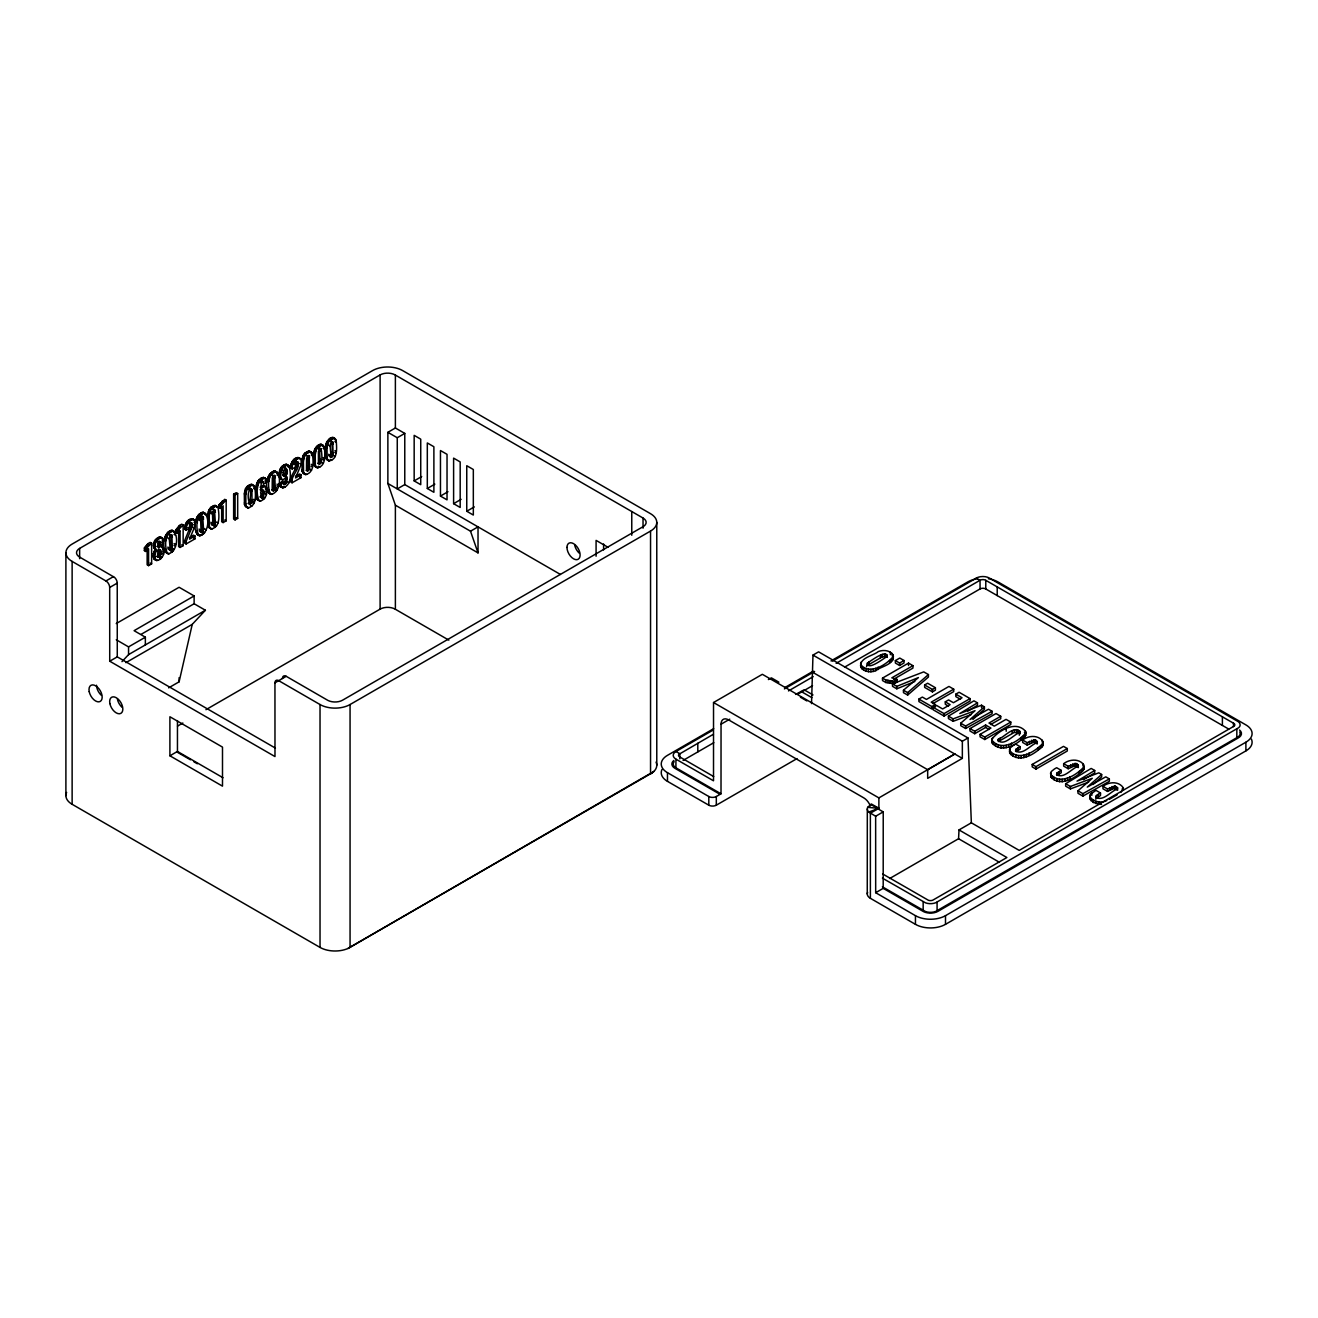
<?xml version="1.0" encoding="UTF-8"?>
<svg xmlns="http://www.w3.org/2000/svg" width="1318" height="1318" viewBox="0 0 1318 1318"><rect width="100%" height="100%" fill="white"/><g stroke="black" fill="none" stroke-linecap="round" stroke-linejoin="round"><path stroke-width="1.5" d="M121.981 661.652L128.554 654.618L128.554 646.891L116.281 639.774M145.359 644.914L145.359 637.187L134.09 630.679L194.125 595.934L179.1 587.268L116.231 623.562M125.885 662.657L192.247 624.353L205.394 610.25L194.125 603.743L194.125 595.934M448.845 640.136L395.384 609.278L395.384 505.189L387.871 483.492L387.871 432.32L395.384 427.988L404.774 433.408L404.774 484.579L397.262 488.929L397.262 437.741L387.871 432.32M414.165 480.905L414.165 435.352L420.739 439.158L420.739 484.694L414.165 480.905L421.694 476.556M631.767 535.273L631.767 511.549M643.036 528.221L643.036 518.04L395.136 374.922A10.626 6.129 0 0 0 380.111 374.922L79.755 548.337A10.626 6.129 0 0 0 79.64 557.086L114.452 577.317A5.305 3.064 60 0 1 117.236 583.116L117.269 656.875L275.396 748.097M797.028 758.591L716.317 805.183A5.305 3.064 0 0 1 708.804 805.183L708.804 796.517L667.468 772.678A21.253 12.257 0 0 1 667.468 755.346L713.681 728.656M832.383 661.191L976.292 578.091L980.048 580.266A3.987 2.306 0 0 1 985.683 580.266L1234.076 723.549A3.954 2.29 0 0 1 1234.258 726.037L1019.226 850.407L971.35 822.811L968.005 737.981L962.354 741.227L962.338 758.361L927.674 778.361L927.674 769.696L762.348 674.305L713.532 702.527L713.516 780.8L675.92 759.135A9.292 5.371 0 0 1 675.92 751.54L713.335 729.941M716.317 805.183L716.317 796.517L721.012 793.798L721.045 724.208L729.76 719.167M867.26 893.95L867.31 808.955M927.674 769.696L878.875 797.901L878.875 808.313L870.374 813.206L870.391 898.316L915.45 924.346A21.253 12.257 0 0 0 945.5 924.346L1245.889 750.898A21.253 12.257 0 0 0 1251.375 739.052M988.368 578.717A21.253 12.257 0 0 1 997.891 581.881L1245.872 724.884A21.253 12.257 0 0 1 1245.889 742.215L945.5 915.664A21.253 12.257 0 0 1 915.45 915.664L875.679 892.714L883.192 888.348L883.225 811.872L877.953 808.84M811.526 703.614L812.975 655.095L818.61 651.85L968.005 737.981M263.485 481.844L261.326 482.816L260.635 489.505L263.04 486.836L266.071 486.754C268.229 491.729 266.318 499.127 260.75 500.939L257.208 499.588C254.951 492.619 254.11 479.686 263.32 477.413C266.944 477.627 268.378 483.459 263.765 483.739L261.574 480.757L263.485 481.844L263.765 483.739M260.75 500.939L258.657 500.428C256.4 493.459 255.56 480.51 264.786 478.253L265.626 478.5M889.683 878.513L958.565 838.726L959.01 829.928L971.35 822.811M161.801 537.991L160.351 536.937C155.079 537.184 150.73 545.85 155.343 549.178L153.349 553.56L153.316 556.987L154.239 559.244L156.578 560.512C162.724 560.397 167.254 549.721 161.29 546.525L161.966 547.217M286.5 464.282L288.856 465.616C291.113 472.569 291.937 485.601 282.727 487.858L279.811 486.078L279.35 483.492L282.266 481.531L283.716 482.355C285.083 488.187 288.263 478.829 286.846 476.589L283.156 479.818L279.976 478.434C277.587 473.277 280.141 464.776 286.5 464.282L288.378 467.182M283.156 479.818L281.426 479.274C279.037 474.118 281.591 465.616 287.95 465.122L288.856 465.616M282.266 481.531C282.497 486.622 286.813 480.493 285.396 478.236L286.846 479.077M192.066 523.197L189.858 524.317L189.182 528.419L186.167 530.149L184.718 529.309C184.158 524.63 187.601 518.089 192.873 518.913L195.196 520.972L195.163 525.553L189.578 539.144L195.015 535.998L195.015 538.831L186.102 543.972L184.652 543.131L184.652 540.644L190.698 525.948L190.616 522.356L192.346 523.79L192.148 526.788L186.102 541.467L186.102 543.972M186.167 530.149C185.607 525.454 189.051 518.93 194.323 519.753L195.196 520.972M298.066 462.008L295.842 463.129L295.166 467.231L292.151 468.961L290.701 468.121C290.141 463.425 293.584 456.901 298.856 457.725L301.179 459.768L301.147 464.364L295.562 477.94L300.998 474.809L300.998 477.643L292.085 482.783L290.635 481.943C289.565 474.908 299.071 467.643 296.155 460.971C303.272 466.111 289.927 476.193 292.085 482.783M292.151 468.961C291.591 464.266 295.034 457.741 300.306 458.565L301.179 459.768M158.687 557.283L157.237 556.443L159.445 553.494L158.934 549.211L160.384 550.034C162.13 552.39 160.483 559.524 156.793 556.328M169.281 538.881L169.808 535.981L171.884 534.779L172.312 547.547L170.269 550.265L169.281 538.881L167.831 538.041M201.094 532.11L200.616 519.374L202.708 516.623L203.549 529.523L202.082 532.011L199.644 531.269L201.506 532.225M212.906 525.289L212.429 512.554L214.504 509.802L215.361 522.702L213.895 525.207L211.457 524.449L213.318 525.421M261.722 497.759C259.135 496.935 264.275 493.229 262.315 490.197L263.765 491.037C264.424 493.41 263.419 499.917 259.844 496.837M283.7 473.08C282.991 466.621 289.087 467.989 286.846 474.068L284.177 476.21L283.7 473.08L282.25 472.239M330.126 446.028L330.653 443.112L332.729 441.909L333.141 454.694L331.115 457.412L330.126 446.028L328.676 445.187M168.259 553.824C160.73 549.59 162.872 531.961 172.048 530.248C179.528 534.498 177.37 552.077 168.259 553.824L167.353 553.428C164.684 546.673 164.091 532.966 173.498 531.088L174.388 531.484M203.285 512.224C210.715 516.508 208.623 534.037 199.496 535.783C191.901 531.599 194.125 513.905 203.285 512.224L205.18 514.728M198.59 535.388C195.921 528.65 195.328 514.926 204.735 513.064L205.624 513.46M207.783 514.926L208.903 509.885L210.979 507.199L215.081 505.404L218.063 507.496C219.15 514.382 220.732 527.2 211.292 528.963L207.915 525.684L207.783 514.926L209.232 515.766L209.364 526.508L210.402 528.584M209.232 515.766L210.353 510.725L212.429 508.04L215.361 506.343L218.063 507.496M244.324 493.838L245.461 488.78L247.52 486.095L251.639 484.299L254.605 486.391C255.692 493.294 257.274 506.112 247.85 507.875L244.456 504.58L244.324 493.838L245.774 494.662L245.906 505.42L246.944 507.479M245.774 494.662L246.911 489.621L248.97 486.935L251.903 485.238L254.605 486.391M274.951 470.839C282.382 475.123 280.306 492.652 271.162 494.398C263.584 490.214 265.808 472.536 274.951 470.839L276.483 472.091M270.272 494.019C267.603 487.265 267.01 473.541 276.401 471.679L277.307 472.075M301.954 460.559L303.091 455.517L305.15 452.832L309.269 451.036L312.234 453.112C313.338 460.015 314.903 472.832 305.479 474.595L302.086 471.3L301.954 460.559L303.404 461.399L303.535 472.141L304.573 474.2M303.404 461.399L304.54 456.358L306.6 453.672L309.549 451.975L312.234 453.112M313.766 453.738L314.887 448.697L318.429 444.973L321.065 444.215L324.426 447.56C324.854 454.084 326.436 466.325 317.292 467.775L313.898 464.48L313.766 453.738L315.216 454.578L315.348 465.32L316.386 467.379M315.216 454.578L316.353 449.537L318.412 446.851L322.531 445.056L324.426 447.56M325.579 446.917L326.699 441.876L330.241 438.153L332.877 437.395L336.222 440.739C336.667 447.263 338.232 459.521 329.088 460.954L325.711 457.675L325.579 446.917L327.029 447.758L327.161 458.499L328.198 460.575M327.029 447.758L328.149 442.716L330.225 440.031L334.327 438.235L336.222 440.739M155.689 560.084L154.799 554.4L156.793 550.018C152.18 546.69 156.529 538.024 161.801 537.777L163.597 539.952L161.834 547.118L162.74 547.365M157.369 546.492L158.737 545.372L159.247 541.171L160.697 542.011C160.401 555.191 154.173 539.029 160.697 542.011M169.396 549.211L170.862 546.706L170.978 536.228L169.396 534.054M200.056 531.385L202.099 528.683L201.67 515.898M211.868 524.58L213.911 521.862L213.483 509.094L214.933 509.918M250.552 499.341L252.002 500.181C246.466 513.756 252.743 490.329 250.025 487.989L251.903 489.769L252.002 501.746M273.765 490.642L272.315 489.802L273.765 487.298L273.782 475.452L274.803 475.353L275.215 488.138L273.188 490.856L272.2 488.533L272.299 477.989L273.765 475.469L275.231 476.292M308.066 470.823L306.616 469.982L308.082 467.495L308.099 455.649L309.12 455.55L309.532 468.318L307.489 471.037L306.501 468.714L306.6 458.186L308.066 455.666L309.549 456.489M319.038 447.774L320.917 448.73C321.872 451.777 323.355 465.748 318.429 463.178L319.994 459.257L319.467 447.889M331.691 457.198L328.792 455.534C333.718 458.104 332.218 444.117 331.279 441.085M168.622 687.864L179.1 681.818L192.247 624.353M251.474 488.83C246.565 490.576 248.097 500.774 249.86 504.316M160.384 550.034C157.287 550.018 157.089 555.076 158.242 557.168M860.621 663.432L860.769 664.849C869.962 675.31 886.783 664.601 893.34 656.348L893.176 654.931C890.062 650.219 883.241 649.576 878.315 651.553C872.73 656.117 858.957 657.633 860.786 667.287C863.933 672.015 870.786 672.773 875.762 670.681C881.396 666.068 895.054 664.651 893.176 654.931M276.451 487.561L275.808 489.143L277.258 489.966M860.621 665.87L861.247 662.015M1037.266 741.507L1037.266 743.945L1033.856 742.1L1027.183 745.082L1022.62 742.446L1022.62 740.008L1027.183 742.644L1034.943 739.793L1037.266 741.507L1036.706 742.775C1030.264 745.164 1022.85 755.412 1015.519 750.996L1016.046 749.201L1020.181 746.68L1020.181 749.118L1016.046 751.639L1016.046 749.201M1078.305 765.165L1078.305 767.62L1074.895 765.758L1068.223 768.74L1063.659 766.12L1063.659 763.682L1068.223 766.302L1075.982 763.468L1078.305 765.165L1077.745 766.45C1071.303 768.822 1063.89 779.086 1056.558 774.654L1057.085 772.859L1061.221 770.355L1061.221 772.793L1057.085 775.297L1057.085 772.859M1117.598 787.834L1117.598 790.273L1114.188 788.428L1107.515 791.41L1102.952 788.774L1102.952 786.335L1107.515 788.971L1115.292 786.121L1117.598 787.834L1117.038 789.103C1110.596 791.475 1103.182 801.739 1095.851 797.308L1096.395 795.512L1100.514 793.008L1100.514 795.446L1095.571 799.136M1022.62 740.008C1028.534 735.395 1038.485 734.686 1042.999 741.54L1043.049 745.543C1035.619 753.863 1019.209 764.16 1009.687 753.171L1010.132 747.965L1013.427 745.313L1015.618 744.06L1020.181 746.68M1009.489 751.771L1010.132 747.965M1063.659 763.682C1069.573 759.053 1079.524 758.344 1084.039 765.198L1084.088 769.201C1076.658 777.521 1060.249 787.834 1050.71 776.829L1051.171 771.623L1054.466 768.971L1056.657 767.719L1061.221 770.355M1051.171 774.061L1050.71 776.829M1101.535 804.474L1093.33 802.448L1089.821 798.098L1090.464 794.293L1095.95 790.372L1100.514 793.008M1089.821 798.098L1090.464 794.293M991.943 739.003C999.06 730.32 1016.227 720.139 1025.602 731.391L1025.75 735.362C1018.517 744.027 1001.548 754.242 992.125 742.957L991.943 739.003L992.125 742.957M991.943 741.441L992.652 737.503M998.401 739.134L997.792 740.354C1004.349 746.565 1013.097 734.769 1019.292 732.824L1019.951 731.572C1013.394 725.345 1004.563 737.174 998.401 739.134L998.401 741.573L1014.283 732.396L1019.605 733.385L1019.605 730.946M992.125 740.502C1001.548 751.804 1018.517 741.589 1025.75 732.923M284.622 476.342L282.727 475.37L285.396 473.228C287.357 469.669 281.377 464.859 286.714 469.307M1009.489 749.332L1009.687 750.733C1019.209 761.722 1035.619 751.425 1043.049 743.105L1042.999 741.54M1050.528 772.991L1050.71 774.391C1060.249 785.38 1076.658 775.083 1084.088 766.763M148.588 565.636L148.588 548.865L145.82 551.468L144.37 550.627L144.37 547.991L147.83 543.724L150.186 542.373L151.636 543.197L151.636 563.873L148.588 565.636L147.138 564.796L147.138 548.041M145.82 551.468L145.82 548.832L151.636 543.197M180.088 547.448L180.088 530.676L177.337 533.263L175.887 532.423L175.887 529.803L179.347 525.52L181.703 524.169L183.153 525.009L183.153 545.685L180.088 547.448L178.638 546.608L178.638 529.836M177.337 533.263L177.337 530.643L183.153 525.009M223.137 522.587L223.137 505.832L220.37 508.419L218.92 507.578L218.92 504.942L224.735 499.324L226.185 500.165L226.185 520.841L223.137 522.587L221.688 521.763L221.688 506.853M220.37 508.419L220.37 505.782L226.185 500.165M320.917 448.73L318.412 451.366L318.429 463.178L319.879 464.002M867.442 662.97C867.178 671.34 883.735 658.357 886.569 656.825C886.685 648.472 870.374 661.521 867.442 662.97L866.569 666.628M867.672 807.357L871.346 803.98L878.875 808.313L868.743 812.036A10.676 6.162 0 0 1 867.672 807.357L878.875 808.313L870.44 804.59M263.765 491.037L262.908 489.736L260.635 492.009L261.293 497.677M144.37 550.627L145.754 549.342M175.887 532.423L177.881 532.752M218.92 507.578L220.913 507.891M1120.926 792.415L1123.331 787.851C1118.817 780.997 1108.866 781.706 1102.952 786.335M977.478 702.856L959.784 713.532L981.548 705.212L984.414 706.86L970.032 719.513L988.516 709.232L992.092 711.292L992.092 713.73L965.633 728.492L960.723 725.658L960.723 723.22L975.04 710.682L953.161 718.87L948.416 716.119L973.936 700.83L977.478 702.856L977.478 705.311L967.824 711.127M972.898 719.414L984.414 709.315L984.414 706.86M1094.714 770.47L1077.02 781.129L1098.8 772.826L1101.65 774.473L1087.284 787.11L1105.769 776.846L1109.344 778.905L1109.344 781.343L1082.885 796.105L1077.959 793.271L1077.959 790.816L1092.276 778.295L1070.414 786.467L1065.652 783.732L1091.189 768.427L1094.714 770.47L1094.714 772.908L1083.462 779.696M1093.034 784.507L1101.65 776.912L1101.65 774.473M892.5 683.877L896.8 686.365L918.415 677.584L903.456 690.204L903.456 692.642L907.657 695.064L907.657 692.625L928.432 674.585L923.737 671.883L892.5 683.877L892.5 686.316L896.8 688.803L914.807 681.488M907.657 695.064L928.432 677.024L928.432 674.585M653.926 771.392L347.985 948.466A21.253 12.274 0 0 1 320.027 947.411L72.128 804.293L72.128 561.419A21.253 12.274 0 0 1 72.128 544.07L372.599 370.589A21.253 12.274 0 0 1 402.649 370.589L650.548 513.707A21.253 12.274 0 0 1 650.548 531.055L650.548 773.93L653.926 771.392A21.253 12.274 0 0 0 656.051 762.084M266.071 486.754L262.892 485.419L260.124 487.199L261.574 488.039M867.442 665.409L882.335 656.825L886.553 656.842L886.553 654.403M282.727 487.858L281.261 486.919L280.8 484.332L283.716 482.355M788.477 690.929L813.124 676.661M233.632 494.184L236.235 492.685L237.685 493.525L237.685 518.402L235.082 519.918L233.632 519.078L233.632 494.184L235.082 495.024L237.685 493.525M72.128 561.419L105.934 580.958L113.48 576.609M189.479 537.513L193.565 535.157L195.015 535.998M295.479 476.325L299.548 473.969L300.998 474.809M650.548 531.055L350.061 704.537A21.253 12.274 0 0 1 320.027 704.537L278.708 680.665A5.305 3.064 60 0 0 274.951 682.823L274.984 756.565L109.723 661.208L109.691 587.466L117.236 583.116M397.262 437.741L404.774 433.408M141.158 634.32L194.125 603.743M128.554 646.891L145.359 637.187M128.554 654.618L205.394 610.25M427.312 488.484L433.886 492.289L433.886 446.736L427.312 442.947L427.312 488.484L434.841 484.151M440.459 496.079L447.033 499.868L447.033 454.331L440.459 450.542L440.459 496.079L447.972 491.729M453.606 503.674L460.18 507.463L460.18 461.926L453.606 458.12L453.606 503.674L461.119 499.324M466.753 511.252L473.327 515.058L473.327 469.505L466.753 465.715L466.753 511.252L474.266 506.919M387.871 483.492L470.51 531.203L478.022 526.87L478.022 552.885L395.384 505.189M177.518 726.103L182.84 723.022M205.954 709.677L380.111 609.13A10.626 6.129 0 0 1 395.136 609.13L395.384 609.278M274.951 682.823L286.22 676.315L327.984 700.451A10.626 6.129 0 0 0 342.548 700.204L642.41 527.052A10.626 6.129 0 0 0 643.036 518.04M169.907 755.791L222.495 786.154L222.495 747.108L169.907 716.761L169.907 755.791L177.452 751.441L223.022 777.752M784.77 687.601L813.206 671.191M830.983 660.928L967.84 581.897A21.253 12.257 0 0 1 977.363 578.717M784.408 688.902L814.606 671.455M713.4 734.258L678.918 754.341A3.97 2.29 0 0 0 679.248 756.647L713.697 776.566M836.139 663.366L980.048 580.266L980.048 588.932L844.607 667.139M347.985 948.466L652.377 772.727M795.578 694.421L804.128 689.825L812.992 694.948M683.086 760.42L713.796 742.693M798.28 693.894L812.531 685.673M895.367 660.598L899.766 658.061L904.016 660.516L904.016 662.954L899.617 665.491L895.367 663.036L895.367 660.598L899.617 663.053L904.016 660.516M912.946 665.656L891.841 677.831L897.113 679.429L897.113 681.867L893.802 683.778L885.91 682.526L882.5 680.549L882.5 678.111L908.514 663.102L912.946 665.656L912.946 668.094L893.604 679.264M882.5 678.111L885.91 680.072L893.802 681.34L897.113 679.429M924.643 684.965L927.625 683.235L935.401 687.716L935.401 690.171L932.419 691.884L924.643 687.403L924.643 684.965L932.419 689.446L935.401 687.716M935.352 706.992L935.352 704.553L931.859 706.58L931.859 709.018L918.877 701.538L918.877 699.084L922.369 697.074L926.455 699.43L948.96 686.431L953.721 689.166L953.721 691.604L932.946 703.598M953.721 689.166L931.216 702.164L935.352 704.553M960.492 699.298L955.814 696.596L955.814 694.158L959.092 692.263L970.081 698.606L970.081 701.044L944.067 716.053L933.144 709.759L933.144 707.321L936.488 705.394L942.65 708.952L950.13 704.636L945.286 701.835L945.286 704.273L948.515 706.135M945.286 701.835L948.598 699.924L953.441 702.725L962.041 697.749L955.814 694.158M933.144 707.321L944.067 713.615L970.081 698.606M989.159 729.497L985.6 727.454L974.727 733.731L969.999 731.012L969.999 728.574L996.013 713.549L1000.724 716.284L1000.724 718.722L990.658 724.538M969.999 728.574L974.727 731.292L985.6 725.015L990.938 728.08L980.065 734.373L980.065 736.811L984.777 739.53L1010.791 724.521L1010.791 722.066L1006.062 719.348L994.316 726.136L988.978 723.055L1000.724 716.284M980.065 734.373L984.777 737.091L1010.791 722.066M868.743 812.036L875.646 816.237L883.225 811.872M1032.208 764.44L1063.511 746.367L1067.3 748.542L1067.3 750.996L1035.997 769.069L1032.208 766.878L1032.208 764.44L1035.997 766.631L1067.3 748.542M1109.41 799.252L1117.153 794.787M882.401 878.134L925.549 902.863A9.292 5.354 0 0 0 935.846 902.698L1238.838 727.602A9.292 5.354 0 0 0 1238.409 721.753L989.439 578.091A9.292 5.371 0 0 0 976.292 578.091M882.401 886.816L925.549 911.545A9.292 5.354 0 0 0 935.846 911.364L1237.421 737.339A9.341 5.387 0 0 0 1239.513 735.493A9.292 5.354 0 0 0 1239.76 732.017M109.723 661.208L117.269 656.875M79.64 548.403L79.64 558.684M768.378 679.561L771.392 677.864L778.889 682.18M960.723 723.22L965.633 726.053L992.092 711.292M1077.959 790.816L1082.885 793.65L1109.344 778.905M197.14 534.564L202.082 535.059M948.416 716.119L948.416 718.557L953.161 721.308L971.382 714.488M1065.652 783.732L1065.652 786.171L1070.414 788.905L1088.635 782.101M1106.758 800.586C1101.238 803.354 1093.775 802.036 1090.019 797.044L1089.821 795.66M154.239 559.244L157.781 560.414M326.749 459.735L328.808 460.031M314.936 466.556L318.445 467.676M303.124 473.36L306.633 474.496M268.823 493.179L272.332 494.316M245.494 506.639L249.003 507.776M208.952 527.744L212.462 528.88M896.075 681.571L897.113 681.867M280.404 486.77L281.261 487.017M165.903 552.588L169.412 553.725M675.92 751.54L679.808 753.632L679.808 758.839M958.565 838.726L999.423 862.285M980.048 588.932A3.987 2.306 0 0 1 985.683 588.932L1228.722 729.068M903.456 690.204L907.657 692.625M918.877 699.084L931.859 706.58M812.975 655.095L962.354 741.227M607.977 547.25L596.082 540.38L596.082 556.229M812.975 672.46L962.338 758.361M801.212 691.522L811.855 697.65M800.421 697.206L806.847 700.929M332.877 437.395L335.233 438.63M334.41 438.647L335.859 439.487M331.708 437.494L333.157 438.334M330.241 438.153L331.691 438.993M334.904 441.53L336.354 442.37M328.775 439.191L330.225 440.031M330.851 440.953L332.729 441.909M331.708 442.008L333.157 442.848M404.774 484.579L560.397 574.434M327.605 440.443L329.055 441.283M331.807 443.375L333.256 444.215M326.699 441.876L328.149 442.716M326.073 443.458L327.523 444.298M325.694 445.154L327.144 445.995M334.904 450.707L336.354 451.53M321.065 444.215L323.421 445.451M322.597 445.468L324.047 446.308M334.772 452.436L336.222 453.277M319.895 444.314L321.345 445.154M331.807 452.436L333.256 453.277M318.429 444.973L319.879 445.814M323.091 448.351L324.541 449.191M331.691 453.853L333.141 454.694M316.963 446.011L318.412 446.851M333.734 455.699L335.184 456.539M331.263 455.287L332.713 456.127M319.895 448.828L321.345 449.669M328.676 454.249L330.126 455.089M315.793 447.263L317.243 448.104M317.819 448.482L319.269 449.323M330.834 455.88L332.284 456.72M319.994 450.196L321.444 451.036M329.665 456.572L331.115 457.412M314.887 448.697L316.353 449.537M325.579 456.094L327.029 456.918M330.241 459.389L331.691 460.229M314.261 450.278L315.71 451.118M325.711 457.675L327.161 458.499M326.09 458.895L327.539 459.735M313.898 451.975L315.348 452.799M323.091 457.511L324.541 458.351M327.638 460.13L329.088 460.954M309.269 451.036L311.608 452.272M322.959 459.257L324.409 460.081M308.099 451.135L309.549 451.975M311.163 453.54L312.613 454.38M319.994 459.257L321.444 460.097M306.616 451.794L308.066 452.634M311.295 455.171L312.745 456.012M319.895 460.674L321.345 461.514M305.15 452.832L306.6 453.672M321.921 462.503L323.371 463.343M959.01 829.928L1006.886 857.524L932.765 900.178A3.954 2.29 0 0 1 928.383 900.26L882.615 873.933M319.45 462.091L320.9 462.931M303.98 454.084L305.43 454.924M306.007 455.303L307.456 456.143M319.022 462.7L320.472 463.541M308.198 457.016L309.648 457.84M317.852 463.392L319.302 464.216M303.091 455.517L304.54 456.358M313.766 462.898L315.216 463.738M318.429 466.21L319.879 467.05M302.465 457.099L303.914 457.923M313.898 464.48L315.348 465.32M314.294 465.715L315.743 466.556M302.086 458.779L303.535 459.62M311.295 464.331L312.745 465.172M315.842 466.934L317.292 467.775M298.214 457.478L300.306 458.565M297.423 457.478L298.873 458.318M311.163 466.061L312.613 466.901M295.413 458.285L296.863 459.125M308.198 466.078L309.648 466.901M293.898 459.356L295.347 460.196M308.082 467.495L309.532 468.318M296.879 461.761L298.329 462.602M310.125 469.323L311.575 470.164M295.512 461.201L296.962 462.025M299.697 463.524L301.147 464.364M713.532 702.527L878.875 797.901M296.962 462.733L298.412 463.557M307.638 468.911L309.087 469.752M296.319 462.519L294.392 462.288L295.842 463.129M292.695 460.641L294.145 461.481M307.226 469.521L308.676 470.361M296.682 464.76L298.132 465.6M306.04 470.196L307.489 471.037M291.805 462.107L293.255 462.947M293.865 463.804L295.314 464.644M301.954 469.719L303.404 470.559M291.179 463.705L292.629 464.546M295.973 466.819L297.423 467.659M302.086 471.3L303.535 472.141M290.833 465.419L292.283 466.243M302.481 472.536L303.931 473.376M304.03 473.755L305.479 474.595M295.067 469.01L296.517 469.851M288.016 465.765L289.466 466.605M290.701 467.215L292.151 468.038M285.314 464.331L286.764 465.172M283.815 464.99L285.265 465.831M282.299 466.078L283.749 466.918M284.375 467.478L286.253 468.401M299.548 476.803L300.998 477.643M281.096 467.429L282.546 468.269M285.396 470.015L286.846 470.856M280.19 468.994L281.64 469.834M282.382 470.262L283.831 471.086M285.396 473.228L286.846 474.068M279.597 470.724L281.047 471.564M284.82 474.332L286.27 475.172M282.316 474.2L283.765 475.024M279.235 472.602L280.685 473.442M283.831 475.254L285.281 476.095M290.635 479.439L292.085 480.279M273.782 470.938L275.231 471.778M276.846 473.36L278.296 474.183M279.119 474.579L280.569 475.419M272.315 471.597L273.765 472.437M276.978 474.974L278.428 475.814M279.218 476.177L280.668 477.017M287.538 481.943L288.988 482.783M270.849 472.635L272.299 473.475M279.482 477.478L280.948 478.319M285.248 480.79L286.698 481.63M279.976 478.434L282.151 479.801M269.679 473.887L271.129 474.727M271.706 475.106L273.156 475.946M284.754 482.437L286.204 483.261M273.88 476.819L275.33 477.66M284.358 482.965L285.808 483.805M283.831 483.376L285.281 484.217M268.773 475.32L270.223 476.16M282.563 483.426L284.474 484.497M268.147 476.902L269.597 477.742M279.35 483.492L280.8 484.332M283.815 486.177L285.265 487.001M279.465 484.975L280.915 485.815M282.398 486.836L283.848 487.66M267.768 478.599L269.218 479.439M276.978 484.151L278.428 484.975M279.811 486.078L281.261 486.919M263.32 477.413L266.22 479.159M267.653 480.362L269.103 481.202M276.846 485.881L278.296 486.721M262.2 477.61L263.649 478.45M266.582 480.246L264.177 477.66M260.783 478.286L262.233 479.126M265.248 480.889L266.697 481.729M273.88 485.881L275.33 486.721M265.248 481.054L266.714 482.042M273.765 487.298L275.215 488.138M259.152 479.455L260.602 480.296M273.337 488.731L274.787 489.555M260.272 481.432L261.722 482.273M272.908 489.324L274.358 490.164M274.918 490.576L276.368 491.4M257.916 480.872L259.366 481.713M259.877 481.976L261.326 482.816M271.739 490.016L273.188 490.856M262.892 485.419L264.341 486.26M266.549 487.676L263.897 485.419M257.059 482.487L258.509 483.327M261.59 486.012L263.04 486.836M265.363 488.138L266.813 488.978M267.653 489.522L269.103 490.362M256.516 484.266L257.966 485.09M265.462 489.719L266.911 490.56M267.785 491.12L269.234 491.944M268.164 492.339L269.613 493.179M269.712 493.575L271.162 494.398M256.203 486.144L257.669 486.985M265.346 491.696L266.796 492.537M251.639 484.299L253.979 485.535M250.453 484.414L251.903 485.238M260.107 489.719L261.557 490.543M253.534 486.82L254.984 487.66M256.104 488.121L257.554 488.962M262.381 492.158L263.831 492.998M265.017 493.591L266.467 494.431M248.987 485.057L250.436 485.897M253.649 488.451L255.099 489.291M262.249 494.151L263.699 494.991M247.52 486.095L248.97 486.935M251.903 489.769L248.377 488.583L249.827 489.406M261.788 495.7L263.238 496.524M265.017 497.776L263.567 496.935L262.364 498.319L263.814 499.16M246.351 487.347L247.8 488.187M261.376 496.276L262.826 497.117M250.552 490.28L252.002 491.12M247.949 489.192L249.399 490.016M260.816 496.721L262.266 497.545M245.461 488.78L246.911 489.621M256.104 495.37L257.554 496.211M244.818 490.362L246.268 491.202M256.236 497.133L257.685 497.957M256.582 498.55L258.031 499.39M244.456 492.059L245.906 492.899M257.208 499.588L259.547 500.955M253.517 499.341L254.967 500.181M253.138 501.021L254.588 501.861M250.453 500.758L251.903 501.598M252.496 502.603L253.946 503.443M250.008 502.191L251.458 503.031M249.58 502.801L251.03 503.641M248.987 503.262L250.436 504.102M247.998 503.344L249.448 504.184M250.42 505.288L251.87 506.112M244.324 502.998L245.774 503.838M244.456 504.58L245.906 505.42M244.851 505.815L246.301 506.639M246.4 507.035L247.85 507.875M222.396 500.675L223.846 501.515M221.655 501.845L223.104 502.685M220.683 503.048L222.132 503.888M219.694 504.151L221.144 504.975M674.124 761.689A9.292 5.371 0 0 0 675.92 767.801L721.012 793.798M218.92 504.942L220.37 505.782M720.073 794.342L674.981 768.345A10.626 6.129 0 0 1 673.877 760.42M883.192 888.348L923.424 911.578A10.626 6.129 0 0 0 937.988 911.331L1237.75 738.212A10.626 6.129 0 0 0 1239.497 729.991M215.081 505.404L217.437 506.639M236.235 517.579L237.685 518.402M213.911 505.502L215.361 506.343M212.445 506.161L213.895 507.002M210.979 507.199L212.429 508.04M212.445 509.193L215.361 510.857M209.809 508.451L211.259 509.292M214.01 511.384L215.46 512.224M208.903 509.885L210.353 510.725M210.979 511.714L212.429 512.554M224.735 520L226.185 520.841M208.277 511.466L209.727 512.307M210.88 513.196L212.33 514.036M207.898 513.163L209.348 514.004M204.801 513.476L206.251 514.317M202.099 512.323L203.549 513.163M661.966 769.514A21.253 12.257 0 0 0 667.468 781.36L708.804 805.183M214.01 520.445L215.46 521.285M200.633 512.982L202.082 513.822M216.597 522.126L218.047 522.966M213.911 521.862L215.361 522.702M199.166 514.02L200.616 514.86M201.259 515.783L203.12 516.738M213.467 523.295L214.916 524.119M200.633 516.013L203.565 517.677M210.88 522.257L212.33 523.098M197.997 515.272L199.446 516.112M213.038 523.889L214.488 524.729M215.048 525.141L216.498 525.964M202.214 518.205L203.664 519.045M199.595 517.101L201.044 517.941M210.995 523.543L213.895 525.207M197.107 516.705L198.557 517.546M213.878 526.376L215.328 527.216M199.166 518.534L200.616 519.374M207.783 524.086L209.232 524.926M196.464 518.287L197.914 519.127M199.067 520.017L200.517 520.857M207.915 525.684L209.364 526.508M208.293 526.903L209.743 527.744M196.102 519.967L197.552 520.808M209.842 528.139L211.292 528.963M192.23 518.666L194.323 519.753M191.44 518.666L192.889 519.506M195.97 521.747L197.42 522.587M189.43 519.473L190.879 520.313M194.026 522.241L195.476 523.065M202.214 527.266L203.664 528.106M204.784 528.946L206.234 529.77M187.914 520.561L189.364 521.384M202.099 528.683L203.549 529.523M190.896 522.949L192.346 523.79M190.962 523.23L188.886 522.867L190.336 523.707M193.713 524.729L195.163 525.553M190.978 523.921L192.428 524.762M201.654 530.1L203.104 530.94M186.711 521.846L188.161 522.669M199.067 529.078L200.517 529.918M201.242 530.709L202.692 531.549M203.236 531.945L204.685 532.785M188.408 523.477L189.858 524.317M199.183 530.363L202.082 532.011M190.698 525.948L192.148 526.788M192.906 527.167L194.356 528.007M185.805 523.295L187.255 524.136M202.066 533.197L203.516 534.037M195.97 530.907L197.42 531.747M185.195 524.894L186.645 525.734M189.99 528.007L191.44 528.847M187.733 527.579L189.182 528.419M196.102 532.488L197.552 533.329M184.833 526.607L186.283 527.447M199.199 534.861L200.649 535.685M196.497 533.724L197.947 534.564M198.046 534.943L199.496 535.783M189.084 530.198L190.533 531.039M184.718 528.403L186.167 529.243M179.347 525.52L180.797 526.36M178.605 526.689L180.055 527.529M177.633 527.908L179.083 528.749M193.565 537.991L195.015 538.831M176.661 528.996L178.111 529.836M178.128 530.363L179.577 531.203M175.887 529.803L177.337 530.643M172.048 530.248L173.498 531.088M172.938 530.66L175.014 532.34M170.862 530.363L172.312 531.203M175.393 533.609L173.564 531.5M169.396 531.022L170.846 531.846M174.058 534.4L175.525 535.24M184.652 540.644L186.102 541.467M167.93 532.06L169.379 532.884M170.879 534.877L172.328 535.718M166.76 533.312L168.21 534.136M168.786 534.531L170.236 535.372M170.978 536.228L172.427 537.069M165.87 534.729L167.32 535.569M181.703 544.845L183.153 545.685M165.244 536.311L166.694 537.151M164.865 538.008L166.315 538.848M174.058 543.56L175.525 544.4M160.351 536.937L162.641 538.09M164.734 539.787L166.183 540.611M173.943 545.29L175.393 546.13M159.247 537.069L160.697 537.909M162.147 539.128L163.597 539.952M157.863 537.695L159.313 538.535M170.978 545.29L172.427 546.13M162.246 540.627L163.696 541.467M170.862 546.706L172.312 547.547M156.512 538.65L157.962 539.49M162.098 542.291L163.547 543.131M172.905 548.552L174.355 549.392M170.417 548.14L171.867 548.98M155.392 539.77L156.842 540.611M157.204 540.957L158.654 541.78M159.33 542.192L160.78 543.032M167.831 547.102L169.281 547.942M170.006 548.749L171.455 549.59M171.999 549.985L173.449 550.825M170.846 550.051L167.963 548.387L168.407 549.309M154.535 541.072L155.985 541.912M159.198 543.955L160.648 544.795M168.819 549.425L170.269 550.265M161.109 545.108L162.559 545.932M170.829 551.237L172.279 552.061M153.926 542.522L155.376 543.346M158.737 545.372L160.186 546.212M164.734 548.947L166.183 549.787M158.358 545.916L159.808 546.756M162.394 548.354L163.844 549.178M157.863 546.327L159.313 547.168M153.563 544.07L155.013 544.911M164.865 550.529L166.315 551.369M156.99 546.393L158.819 547.332M162.526 549.919L163.976 550.743M165.261 551.764L166.711 552.588M153.448 545.718L154.898 546.542M158.489 549.079L159.939 549.919M162.444 551.715L163.893 552.555M147.83 543.724L149.296 544.565M159.445 550.232L160.895 551.072M153.596 547.184L155.046 548.024M154.008 548.206L155.458 549.046M154.618 548.848L156.793 550.018M147.105 544.894L148.555 545.718M156.826 550.43L158.275 551.27M159.544 551.83L160.994 552.67M162.098 553.445L163.547 554.285M154.437 550.479L155.886 551.319M159.445 553.494L160.895 554.334M146.133 546.097L147.583 546.937M145.145 547.184L146.595 548.024M153.761 551.962L155.227 552.802M158.967 555.059L160.417 555.899M160.615 556.509L162.065 557.333M146.611 548.568L148.061 549.392M158.506 555.702L159.956 556.542M144.37 547.991L145.82 548.832M153.349 553.56L154.799 554.4M157.863 556.196L159.313 557.036M159.412 557.794L160.862 558.634M144.914 550.1L146.364 550.94M153.201 555.29L154.651 556.13M153.316 556.987L154.766 557.827M153.646 558.321L155.096 559.161M155.129 559.672L156.578 560.512M150.186 563.033L151.636 563.873M176.645 751.837L190.451 759.794M193.894 761.788L197.354 763.781M1024.448 732.281L1025.75 735.362M1122.244 788.691L1123.331 790.306L1123.331 787.851M470.51 531.203L478.022 552.885M893.176 657.369L893.34 658.786M1084.039 767.636L1084.088 769.201M1043.049 745.543L1041.912 739.942M875.646 816.237L875.679 892.714M1245.889 742.215L1245.889 750.898M1236.828 728.986L1236.828 737.668M1233.467 723.137L1233.483 726.613M1222.396 716.745L1222.396 725.427M1116.445 786.632L1116.445 789.07M1115.292 786.121L1115.292 788.559M1114.188 785.973L1114.188 788.428M1112.079 786.484L1112.079 788.922M1109.855 787.604L1109.855 790.059M1107.515 788.971L1107.515 791.41M1098.866 801.987L1098.866 804.425M1098.273 794.309L1098.273 796.747M1096.395 795.512L1096.395 797.967M1096.131 801.328L1096.131 803.766M1093.33 800.01L1093.33 802.448M1091.815 792.942L1091.815 795.38M1091.139 798.494L1091.139 800.932M1090.019 797.044L1090.019 799.482M1083.231 768.279L1083.231 770.717M1082.951 763.6L1082.951 766.038M1082.885 793.65L1082.885 796.105M1081.617 769.761L1081.617 772.2M1079.393 771.228L1079.393 773.666M1077.135 763.962L1077.135 766.417M1075.982 763.468L1075.982 765.906M1074.895 763.32L1074.895 765.758M1072.77 763.814L1072.77 766.269M1070.562 764.951L1070.562 767.389M1070.414 786.467L1070.414 788.905M1070.117 776.582L1070.117 779.037M1068.223 766.302L1068.223 768.74M1067.465 777.933L1067.465 780.371M1064.845 778.889L1064.845 781.327M1062.226 779.383L1062.226 781.821M1059.573 779.333L1059.573 781.772M1058.964 771.64L1058.964 774.078M1056.838 778.674L1056.838 781.113M1054.021 777.356L1054.021 779.795M1051.846 775.841L1051.846 778.279M1042.192 744.621L1042.192 747.059M1040.577 746.103L1040.577 748.542M1038.353 747.57L1038.353 750.008M1036.113 740.304L1036.113 742.742M1035.997 766.631L1035.997 769.069M1034.943 739.793L1034.943 742.248M1033.856 739.662L1033.856 742.1M1031.73 740.156L1031.73 742.594M1029.523 741.293L1029.523 743.731M1029.078 752.924L1029.078 755.362M1027.183 742.644L1027.183 745.082M1026.425 754.275L1026.425 756.713M1025.602 731.391L1025.602 733.829M1024.992 734.456L1024.992 736.894M1023.806 755.23L1023.806 757.669M1023.411 735.971L1023.411 738.409M1021.137 737.487L1021.137 739.925M1021.186 755.708L1021.186 758.163M1019.951 731.572L1019.951 734.027M1019.292 732.824L1019.292 735.263M1018.715 730.287L1018.715 732.726M1018.534 755.659L1018.534 758.097M1017.924 747.981L1017.924 750.42M1017.562 729.76L1017.562 732.198M1016.458 729.562L1016.458 732.017M1015.799 755L1015.799 757.455M1014.283 729.941L1014.283 732.396M1012.982 753.698L1012.982 756.137M1012.142 730.963L1012.142 733.418M1011.4 743.105L1011.4 745.543M1010.807 752.166L1010.807 754.604M1009.687 750.733L1009.687 753.171M1008.781 744.423L1008.781 746.861M1006.194 728.838L1006.194 731.276M1006.194 745.313L1006.194 747.751M1003.591 745.724L1003.591 748.163M1000.972 745.609L1000.972 748.047M1000.164 737.882L1000.164 740.321M998.303 744.934L998.303 747.372M997.215 586.905L997.215 595.588M995.568 743.649L995.568 746.087M993.294 742.05L993.294 744.489M985.782 580.315L985.782 588.998M985.6 725.015L985.6 727.454M984.777 737.091L984.777 739.53M981.548 705.212L981.548 707.651M974.727 731.292L974.727 733.731M965.633 726.053L965.633 728.492M953.161 718.87L953.161 721.308M945.5 915.664L945.5 924.346M944.067 713.615L944.067 716.053M937.082 902.089L937.082 910.771M932.419 689.446L932.419 691.884M923.16 901.627L923.16 910.31M915.45 915.664L915.45 924.346M908.514 663.102L908.514 665.541M899.617 663.053L899.617 665.491M896.8 686.365L896.8 688.803M893.802 681.34L893.802 683.778M892.764 657.764L892.764 660.203M892.204 653.53L892.204 655.969M892.237 680.945L892.237 683.383M891.495 659.148L891.495 661.587M890.358 652.196L890.358 654.634M890.144 680.5L890.144 682.938M889.601 660.466L889.601 662.905M887.92 680.154L887.92 682.609M887.228 654.98L887.228 657.418M885.91 680.072L885.91 682.526M885.531 653.992L885.531 656.43M884.46 653.893L884.46 656.348M882.335 654.387L882.335 656.825M880.473 655.277L880.473 657.715M878.068 667.122L878.068 669.56M875.762 668.242L875.762 670.681M873.356 669L873.356 671.439M870.901 669.363L870.901 671.801M869.073 661.85L869.073 664.288M868.463 669.28L868.463 671.719M866.025 668.704L866.025 671.142M863.652 667.616L863.652 670.055M861.758 666.249L861.758 668.687M860.769 664.849L860.786 667.287M697.799 743.237L697.799 751.919M675.92 759.135L675.92 767.801M667.468 772.678L667.468 781.36M656.776 522.389L656.776 765.264M603.595 543.972L603.595 549.903M395.384 375.07L395.384 427.988M380.111 374.922L380.111 609.13M350.061 704.537L350.061 947.411M320.027 704.537L320.027 947.411M235.082 495.024L235.082 519.918M179.1 677.699L179.1 681.818M177.452 720.616L177.452 751.441M65.9 552.736L65.9 795.611M716.317 796.517A5.305 3.064 0 0 1 708.804 796.517M870.391 898.316A10.676 6.162 0 0 1 867.623 892.352M870.341 805.99A10.626 6.145 60 0 0 863.834 797.901L728.574 719.859A10.626 6.145 60 0 0 721.045 724.208M72.128 804.293A21.253 12.274 0 0 1 66.625 792.447M579.36 553.231A9.292 5.371 60 0 1 574.714 545.191M101.42 695.377A9.292 5.387 59.9 0 1 96.527 685.228M122.08 707.305A9.292 5.387 59.9 0 1 117.417 699.248M282.464 678.49A5.305 3.064 60 0 1 282.596 677.436M282.975 676.612A5.305 3.064 60 0 1 286.22 676.315M105.934 580.958A5.305 3.064 60 0 1 109.691 587.466M954.809 754.011L927.081 770.025L954.809 754.011M566.971 547.431A9.292 5.371 60 0 0 576.839 559.689A9.292 5.371 60 0 0 576.839 546.558A9.292 5.371 60 0 0 566.971 547.431M89.212 691.67A9.292 5.387 59.9 0 0 100.234 701.423A9.292 5.387 59.9 0 0 97.318 687.04A9.292 5.387 59.9 0 0 89.212 691.67M109.888 703.598A9.292 5.387 59.9 0 0 120.894 713.351A9.292 5.387 59.9 0 0 117.961 698.952A9.292 5.387 59.9 0 0 109.888 703.598"/></g></svg>
